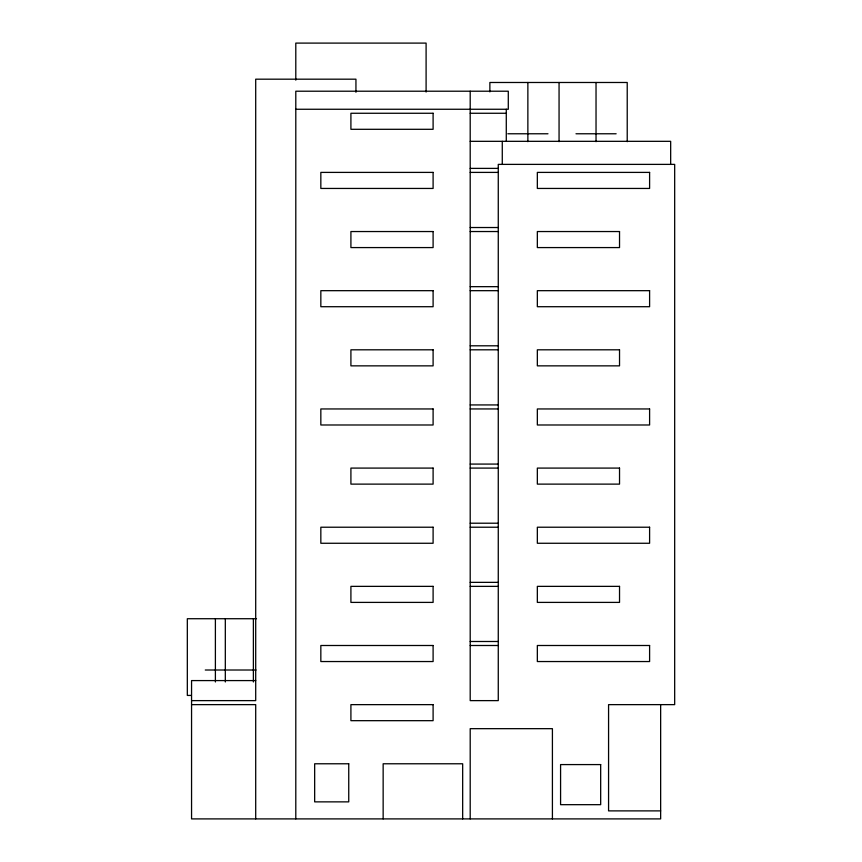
<?xml version="1.0" encoding="UTF-8"?>
<svg xmlns="http://www.w3.org/2000/svg" width="862" height="862" viewBox="0 0 862 862"><rect width="100%" height="100%" fill="white"/><g stroke="black" fill="none" stroke-linecap="round" stroke-linejoin="round"><path stroke-width="1.29" d="M295.795 109.258L508.289 109.258L508.289 91.21L295.795 91.21L295.795 818.9M470.199 113.267L506.285 113.267M507.826 133.772L547.984 133.772M575.988 133.772L616.136 133.772M470.199 141.325L670.668 141.325L670.668 164.383M470.199 168.392L498.268 168.392M470.199 172.4L498.268 172.4M470.199 227.525L498.268 227.525M470.199 231.533L498.268 231.533M470.199 286.669L498.268 286.669M470.199 290.677L498.268 290.677M470.199 345.802L498.268 345.802M470.199 349.81L498.268 349.81M470.199 404.935L498.268 404.935M470.199 408.944L498.268 408.944M470.199 464.079L498.268 464.079M470.199 468.088L498.268 468.088M470.199 523.212L498.268 523.212M470.199 527.221L498.268 527.221M470.199 582.356L498.268 582.356M470.199 586.365L498.268 586.365M256.51 618.722L187.323 618.722L187.323 695.429L191.256 695.429M470.199 641.49L498.268 641.49M470.199 645.498L498.268 645.498M205.275 670.011L256.014 670.011M255.702 680.581L191.558 680.581L191.558 818.9L660.648 818.9L660.648 704.631M191.558 700.623L255.702 700.623L255.702 79.185L355.941 79.185L355.941 92.256M191.558 704.631L255.702 704.631L255.702 818.9M660.648 810.883L608.572 810.883L608.572 704.642L674.677 704.631L674.677 164.383L498.268 164.383L498.268 700.623L470.199 700.623L470.199 91.21M627.224 141.691L627.224 82.483L489.875 82.483L489.875 91.9M596.03 82.483L596.03 141.691M559.061 82.483L559.061 141.691M552.413 818.9L552.413 728.67L470.199 728.67L470.199 818.9M527.867 82.483L527.867 141.691M506.285 109.258L506.285 141.325M502.277 141.325L502.277 164.383M462.668 818.9L462.668 763.775L383.148 763.775L383.148 818.9M426.097 92.051L426.097 43.1L295.795 43.1L295.795 80.144M253.385 618.722L253.385 681.971M225.316 618.722L225.316 681.971M215.392 618.722L215.392 681.971M433.101 113.267L350.909 113.267L350.909 129.3L433.101 129.3L433.101 113.267M433.101 172.4L320.836 172.4L320.836 188.444L433.101 188.444L433.101 172.4M649.603 172.4L537.338 172.4L537.338 188.444L649.603 188.444L649.603 172.4M433.101 231.544L350.909 231.544L350.909 247.577L433.101 247.577L433.101 231.544M619.53 231.544L537.338 231.544L537.338 247.577L619.53 247.577L619.53 231.544M433.101 290.677L320.836 290.677L320.836 306.71L433.101 306.71L433.101 290.677M649.603 290.677L537.338 290.677L537.338 306.71L649.603 306.71L649.603 290.677M433.101 349.81L350.909 349.81L350.909 365.854L433.101 365.854L433.101 349.81M619.53 349.81L537.338 349.81L537.338 365.854L619.53 365.854L619.53 349.81M433.101 408.954L320.836 408.954L320.836 424.988L433.101 424.988L433.101 408.954M649.603 408.954L537.338 408.954L537.338 424.988L649.603 424.988L649.603 408.954M433.101 468.088L350.909 468.088L350.909 484.121L433.101 484.121L433.101 468.088M619.53 468.088L537.338 468.088L537.338 484.121L619.53 484.121L619.53 468.088M433.101 527.221L320.836 527.221L320.836 543.265L433.101 543.265L433.101 527.221M649.603 527.221L537.338 527.221L537.338 543.265L649.603 543.265L649.603 527.221M433.101 586.365L350.909 586.365L350.909 602.398L433.101 602.398L433.101 586.365M619.53 586.365L537.338 586.365L537.338 602.398L619.53 602.398L619.53 586.365M433.101 645.498L320.836 645.498L320.836 661.542L433.101 661.542L433.101 645.498M649.603 645.498L537.338 645.498L537.338 661.542L649.603 661.542L649.603 645.498M433.101 704.642L350.909 704.642L350.909 720.675L433.101 720.675L433.101 704.642M348.744 763.775L314.662 763.775L314.662 801.865L348.744 801.865L348.744 763.775M600.674 764.583L560.58 764.583L560.58 804.677L600.674 804.677L600.674 764.583"/></g></svg>
